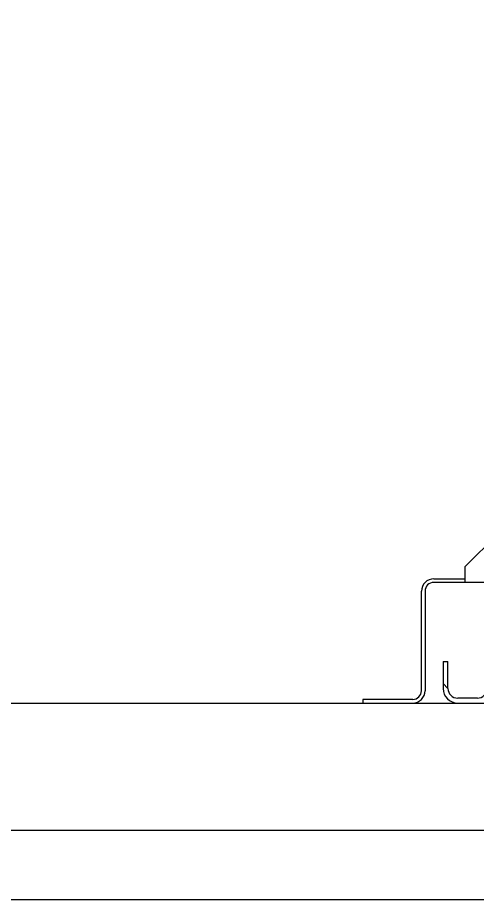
# Model space of a CAD drawing. Header units: millimetres. Extents: x 17046 to 32328, y 18593 to 29476.
# Drawn here: x 17471.38 to 17478.78, y 18973.5 to 18987.69 of the extents above; entities that cross this region are included whole.
import ezdxf

# ---------------------------------------------------------------- set-up
doc = ezdxf.new("R2010")
doc.units = ezdxf.units.MM
doc.header["$LTSCALE"] = 5
doc.layers.add('UNIT', color=6, linetype='Continuous')
doc.styles.add('SUBMITTAL', font='romans.shx', dxfattribs={"width": 0.75})
doc.dimstyles.new('SUBMITTAL', dxfattribs={"dimtxt": 0.09375, "dimasz": 0.09375, "dimexe": 0.03125, "dimexo": 0.0625, "dimgap": 0.0625, "dimtad": 0, "dimdec": 4, "dimzin": 4, "dimdsep": 46, "dimlunit": 4, "dimtxsty": 'SUBMITTAL', "dimcen": 0.09375, "dimclre": 6, "dimadec": 0, "dimazin": 0, "dimtfac": 1, "dimtdec": 0, "dimtofl": 0, "dimtmove": 0, "dimatfit": 3, "dimfxl": 0, "dimfrac": 2, "dimtolj": 1, "dimtzin": 4, "dimarcsym": 0})

msp = doc.modelspace()

# ---------------------------------------------------------------- linework, layer by layer
at = {"layer": 'UNIT'}
for p, q in [((17478.5772, 18978.8508), (17479.3272, 18979.6008)), ((17478.5772, 18978.8508), (17478.5772, 18978.6008)), ((17478.0772, 18978.6588), (17478.5772, 18978.6588)), ((17481.2609, 18978.6008), (17478.0772, 18978.6008)), ((17477.8782, 18976.8578), (17477.8782, 18978.4598)), ((17477.9362, 18978.4598), (17477.9362, 18976.8578)), ((17478.2258, 18977.3281), (17478.3045, 18977.3281)), ((17478.2258, 18977.3281), (17478.2258, 18976.895)), ((17478.3045, 18976.895), (17478.3045, 18977.3281)), ((17478.2258, 18976.9737), (17478.3045, 18976.895)), ((17477.7372, 18976.7168), (17476.9362, 18976.7168)), ((17476.9362, 18976.7168), (17476.9362, 18976.6588)), ((17478.7769, 18976.7375), (17478.462, 18976.7375)), ((17331.9452, 18976.6588), (17615.4393, 18976.6588)), ((17615.4393, 18974.6092), (17331.9452, 18974.6092)), ((17336.1952, 18973.4997), (17611.1893, 18973.4997))]:
    msp.add_line(p, q, dxfattribs=at)
for centre, radius, start, end in [((17478.0772, 18978.4598), 0.199, 90, 180), ((17478.0772, 18978.4598), 0.141, 90, 180), ((17477.7372, 18976.8578), 0.141, 270, 0), ((17477.7372, 18976.8578), 0.199, 270, 0), ((17478.462, 18976.895), 0.2362, 180, 270), ((17478.462, 18976.895), 0.1575, 180, 270), ((17478.7769, 18976.895), 0.1575, 270, 0)]:
    msp.add_arc(centre, radius, start, end, dxfattribs=at)

# ---------------------------------------------------------------- leaders
msp.add_leader([(17566.9669, 18980.8702), (17555.3922, 18999.1166), (17393.4898, 18999.1166)], dimstyle='SUBMITTAL', override={"dimscale": 36, "dimarcsym": 1}, dxfattribs=at)

doc.saveas('drawing.dxf')
